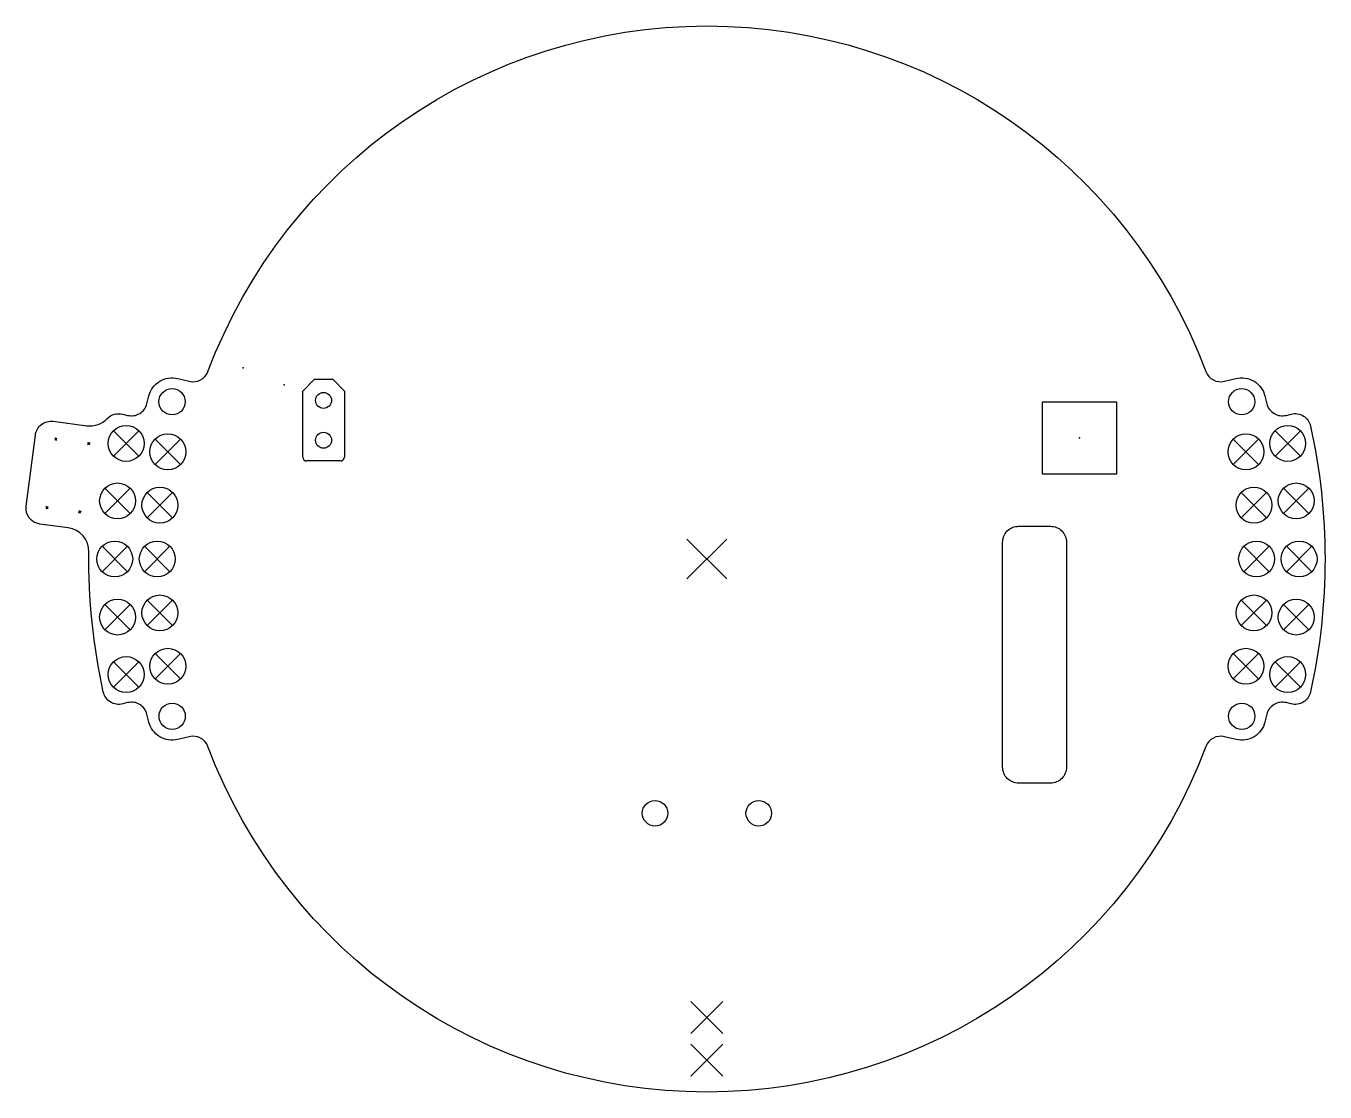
# Model space of a CAD drawing. Header units: millimetres. Extents: x -85 to 78, y -67 to 67.
import ezdxf

# ---------------------------------------------------------------- set-up
doc = ezdxf.new("R2010")
doc.units = ezdxf.units.MM
doc.layers.get('0').update_dxf_attribs({"linetype": 'CONTINUOUS'})

msp = doc.modelspace()

# ---------------------------------------------------------------- linework, layer by layer
for p, q in [((-49.26, 22.5), (-50.67, 21.06)), ((-46.88, 22.5), (-49.26, 22.5)), ((-45.46, 21.06), (-46.88, 22.5)), ((-50.67, 12.77), (-50.67, 21.06)), ((-45.46, 21.06), (-45.46, 12.77)), ((-81.78, 14.89), (-81.49, 15.15)), ((-81.53, 14.86), (-81.74, 15.19)), ((-74.41, 12.89), (-71.23, 16.08)), ((-71.23, 12.89), (-74.41, 16.08)), ((-69.18, 11.85), (-66, 15.04)), ((-66, 11.85), (-69.18, 15.04)), ((69.18, 11.85), (66, 15.04)), ((66, 11.85), (69.18, 15.04)), ((71.23, 12.89), (74.41, 16.08)), ((74.41, 12.89), (71.23, 16.08)), ((-77.66, 14.35), (-77.32, 14.61)), ((-77.36, 14.31), (-77.62, 14.64)), ((-45.94, 12.29), (-50.19, 12.29)), ((-75.48, 5.69), (-72.3, 8.87)), ((-72.3, 5.69), (-75.48, 8.87)), ((-70.18, 5.16), (-66.99, 8.35)), ((-66.99, 5.16), (-70.18, 8.35)), ((66.99, 5.16), (70.18, 8.35)), ((70.18, 5.16), (66.99, 8.35)), ((72.3, 5.69), (75.48, 8.87)), ((75.48, 5.69), (72.3, 8.87)), ((-82.91, 6.32), (-82.61, 6.59)), ((-82.87, 6.62), (-82.65, 6.29)), ((-78.79, 5.78), (-78.45, 6.04)), ((-78.49, 5.74), (-78.75, 6.08)), ((-2.5, -2.5), (2.5, 2.5)), ((2.5, -2.5), (-2.5, 2.5)), ((-75.84, -1.59), (-72.66, 1.59)), ((-72.66, -1.59), (-75.84, 1.59)), ((-70.51, -1.59), (-67.33, 1.59)), ((-67.33, -1.59), (-70.51, 1.59)), ((67.33, -1.59), (70.51, 1.59)), ((70.51, -1.59), (67.33, 1.59)), ((75.84, -1.59), (72.66, 1.59)), ((72.66, -1.59), (75.84, 1.59)), ((-75.48, -8.87), (-72.3, -5.69)), ((-72.3, -8.87), (-75.48, -5.69)), ((-70.18, -8.35), (-66.99, -5.16)), ((-66.99, -8.35), (-70.18, -5.16)), ((66.99, -8.35), (70.18, -5.16)), ((70.18, -8.35), (66.99, -5.16)), ((75.48, -8.87), (72.3, -5.69)), ((72.3, -8.87), (75.48, -5.69)), ((-74.41, -16.08), (-71.23, -12.89)), ((-71.23, -16.08), (-74.41, -12.89)), ((-69.18, -15.04), (-66, -11.85)), ((-66, -15.04), (-69.18, -11.85)), ((66, -15.04), (69.18, -11.85)), ((69.18, -15.04), (66, -11.85)), ((74.41, -16.08), (71.23, -12.89)), ((71.23, -16.08), (74.41, -12.89)), ((-2, -59.5), (2, -55.5)), ((2, -59.5), (-2, -55.5)), ((-2, -64.83), (2, -60.83)), ((2, -64.83), (-2, -60.83))]:
    msp.add_line(p, q)
for points in [[(72.63, 18.01), (73.25, 18.17, -0.421995), (75.69, 16.65, -0.108715), (75.69, -16.65, -0.421995), (73.25, -18.17), (72.63, -18.01, 0.414352), (70.21, -19.47), (69.97, -20.44, -0.414214), (66.34, -22.63), (64.91, -22.28, 0.380359), (62.56, -23.51, -0.692416), (-62.56, -23.52, 0.380491), (-64.91, -22.28), (-66.33, -22.63, -0.414214), (-69.97, -20.44), (-70.21, -19.47, 0.414214), (-72.63, -18.01), (-73.25, -18.17, -0.421995), (-75.69, -16.65, -0.057122), (-77.49, 0.9, 0.379705), (-80.1, 3.91), (-83.64, 4.38, -0.413952), (-85.36, 6.62), (-84.2, 15.54, -0.414475), (-81.95, 17.27), (-77.73, 16.71, 0.238237), (-75.18, 17.61, -0.267953), (-73.26, 18.16), (-72.63, 18.01, 0.414214), (-70.21, 19.47), (-69.97, 20.44, -0.414214), (-66.34, 22.63), (-64.91, 22.28, 0.380359), (-62.56, 23.51, -0.692416), (62.56, 23.52, 0.380491), (64.91, 22.28), (66.33, 22.63, -0.414214), (69.97, 20.44), (70.21, 19.47, 0.414214)], [(45.08, 2.1), (45.08, 1.1), (45.08, -5.1), (45.08, -26.1, -0.414214), (43.08, -28.1), (39.08, -28.1, -0.414214), (37.08, -26.1), (37.08, -5.1), (37.08, 1.1), (37.08, 2.1, -0.414214), (39.08, 4.1), (40.47, 4.1), (41.69, 4.1), (43.08, 4.1, -0.414214)]]:
    msp.add_lwpolyline(points, format="xyb", close=True)
msp.add_lwpolyline([(42.05, 10.68), (51.39, 10.68), (51.39, 19.68), (42.05, 19.68)], close=True)
for centre, radius in [((-67.06, 19.72), 1.65), ((67.05, 19.72), 1.65), ((-72.82, 14.49), 2.25), ((72.82, 14.49), 2.25), ((-67.59, 13.44), 2.25), ((67.59, 13.44), 2.25), ((-73.89, 7.28), 2.25), ((-68.59, 6.75), 2.25), ((68.59, 6.75), 2.25), ((73.89, 7.28), 2.25), ((-74.25, 0), 2.25), ((-68.92, 0), 2.25), ((68.92, 0), 2.25), ((74.25, 0), 2.25), ((-68.59, -6.76), 2.25), ((68.59, -6.76), 2.25), ((-73.89, -7.28), 2.25), ((73.89, -7.28), 2.25), ((-67.59, -13.45), 2.25), ((67.59, -13.45), 2.25), ((-72.82, -14.49), 2.25), ((72.82, -14.49), 2.25), ((-67.05, -19.72), 1.65), ((67.06, -19.72), 1.65), ((-6.5, -31.88), 1.6), ((6.5, -31.88), 1.6)]:
    msp.add_circle(centre, radius)
for centre in [(-48.07, 19.89), (-48.07, 14.89)]:
    msp.add_ellipse(centre, major_axis=(-1, 0), ratio=1)
for centre, major_axis, start_param, end_param in [((-50.19, 12.77), (-0.48, 0), 0, 1.570796), ((-45.94, 12.77), (0.48, 0), 4.712389, 6.283185)]:
    msp.add_ellipse(centre, major_axis=major_axis, ratio=1, start_param=start_param, end_param=end_param)
for p in [(-58.16, 23.96), (-52.99, 21.82), (46.72, 15.18), (0, 0), (0, -57.5), (0, -62.83)]:
    msp.add_point(p)

doc.saveas('drawing.dxf')
